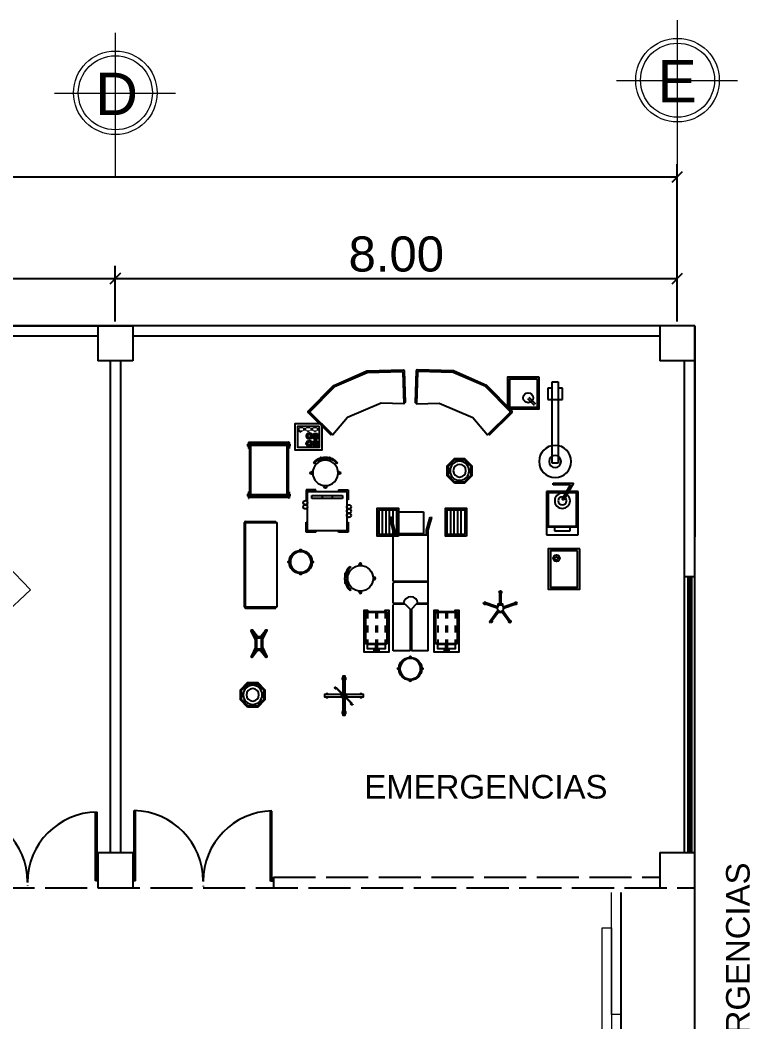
# Model space of a CAD drawing. Header units: millimetres. Extents: x -10 to 320, y -26 to 94.
# Drawn here: x 252.64 to 263.03, y 17.63 to 31.89 of the extents above; entities that cross this region are included whole.
import ezdxf

# ---------------------------------------------------------------- set-up
doc = ezdxf.new("R2010")
doc.units = ezdxf.units.MM
doc.header["$LTSCALE"] = 0.05
doc.linetypes.add('ACAD_ISO02W100', pattern=[15, 12, -3])
doc.linetypes.add('HIDDEN2', pattern=[0.1875, 0.125, -0.0625])
doc.layers.add('MOB', color=7, linetype='Continuous', lineweight=15)
for name, color, linetype in [('MOBILIARIO', 7, 'Continuous'), ('PDF_COTAS', 7, 'Continuous'), ('PDF_GRADAS Y ELEVADOR', 7, 'Continuous'), ('PDF_Text', 7, 'Continuous')]:
    doc.layers.add(name, color=color, linetype=linetype)
doc.styles.add('PDF ArialMT', font='arial.ttf')
doc.styles.get("Standard").update_dxf_attribs({"font": 'arial.ttf'})
doc.dimstyles.new('COTAS 1', dxfattribs={"dimtxt": 0.5, "dimasz": 0.15, "dimexe": 0.18, "dimexo": 0.0625, "dimgap": 0.09, "dimtad": 1, "dimtih": 1, "dimtoh": 1, "dimzin": 0, "dimdsep": 46, "dimtxsty": 'Standard', "dimblk": 'OBLIQUE', "dimcen": -0.09, "dimadec": 0, "dimazin": 0, "dimtfac": 1, "dimtofl": 0, "dimtmove": 0, "dimatfit": 3, "dimldrblk": 'OBLIQUE', "dimfxl": 1, "dimtolj": 1, "dimtzin": 0, "dimarcsym": 0})

# ---------------------------------------------------------------- blocks, each defined once
blk = doc.blocks.new('TOCOCIRUGIA$0$177')
at = {"linetype": 'Continuous'}
blk.add_lwpolyline([(0.31, 0.479), (0.317, 0.5), (0.729, 0.324, -0.41216), (0.737, 0.304), (0.538, -0.168, -0.097185), (0.536, -0.171), (0.171, -0.536, -0.097185), (0.168, -0.538), (-0.305, -0.737, -0.41216), (-0.324, -0.729), (-0.501, -0.317), (-0.48, -0.31)], format="xyb", dxfattribs=at)
blk.add_lwpolyline([(0.158, -0.517, -0.097185), (0.155, -0.52), (-0.298, -0.71, -0.41216), (-0.311, -0.704), (-0.488, -0.29), (-0.184, -0.184), (0.184, 0.184), (0.29, 0.488), (0.705, 0.31, -0.41216), (0.71, 0.297), (0.519, -0.156, -0.097185), (0.517, -0.159)], format="xyb", close=True, dxfattribs=at)
blk = doc.blocks.new('31230244')
for p, q in [((0.025, -0.075), (0.375, -0.075)), ((0.025, -0.125), (0.375, -0.125)), ((0.025, -0.175), (0.375, -0.175)), ((0.025, -0.225), (0.375, -0.225))]:
    blk.add_line(p, q)
for points in [[(0, -0.3), (0, 0), (0.4, 0), (0.4, -0.3)], [(0.025, -0.275), (0.025, -0.025), (0.375, -0.025), (0.375, -0.275)]]:
    blk.add_lwpolyline(points, close=True)
blk = doc.blocks.new('M-MAYO')
at = {"linetype": 'HIDDEN2'}
for p, q in [((0.258, 0.079), (-0.213, 0.079)), ((0.258, -0.036), (-0.213, -0.036)), ((0.258, -0.056), (-0.213, -0.056)), ((0.258, -0.171), (-0.213, -0.171))]:
    blk.add_line(p, q, dxfattribs=at)
for points in [[(0.258, -0.171), (0.277, -0.171), (0.277, -0.221), (-0.323, -0.221), (-0.323, 0.129), (0.277, 0.129), (0.277, 0.079), (0.258, 0.079)], [(-0.273, -0.036), (-0.273, 0.079), (-0.213, 0.079)], [(-0.213, -0.171), (-0.273, -0.171), (-0.273, -0.056)]]:
    blk.add_lwpolyline(points)
for points in [[(0.258, 0.079), (0.258, -0.171, -0.414214), (0.223, -0.206), (-0.178, -0.206, -0.414214), (-0.213, -0.171), (-0.213, 0.079, -0.414214), (-0.178, 0.114), (0.223, 0.114, -0.414214)], [(0.248, 0.079), (0.248, -0.171, -0.414214), (0.223, -0.196), (-0.178, -0.196, -0.414214), (-0.203, -0.171), (-0.203, 0.079, -0.414214), (-0.178, 0.104), (0.223, 0.104, -0.414214)]]:
    blk.add_lwpolyline(points, format="xyb", close=True)
for points in [[(-0.277, -0.033), (-0.277, -0.011), (-0.32, -0.011), (-0.32, -0.033)], [(-0.277, -0.06), (-0.277, -0.081), (-0.32, -0.081), (-0.32, -0.06)]]:
    blk.add_lwpolyline(points, close=True)
blk.add_lwpolyline([(-0.213, -0.056), (-0.31, -0.056, -1), (-0.31, -0.036), (-0.213, -0.036)], format="xyb")
blk = doc.blocks.new('lamp. de cirugia portatil emerg.')
for p, q in [((-0.022, 0.043), (-0.022, -0.041)), ((1.135, 0.043), (-0.022, 0.043)), ((0.881, -0.105), (0.881, 0.103)), ((0.881, 0.103), (1.043, 0.103)), ((1.043, 0.103), (1.043, 0.043)), ((1.135, -0.041), (1.135, 0.043)), ((-0.022, -0.041), (1.135, -0.041)), ((1.043, -0.105), (0.881, -0.105)), ((1.043, -0.041), (1.043, -0.105))]:
    blk.add_line(p, q)
for radius in [0.229, 0.0854]:
    blk.add_circle((0, 0), radius)
blk = doc.blocks.new('TERAPI$0$xx')
at = {"ltscale": 0.1}
for p, q in [((-0.1, -0.008), (-0.193, 0.064)), ((-0.053, 0.02), (-0.182, 0.081)), ((0.053, 0.02), (0.182, 0.081)), ((0.1, -0.008), (0.193, 0.064)), ((-0.1, -0.052), (-0.193, -0.124)), ((-0.053, -0.08), (-0.182, -0.141)), ((0.053, -0.08), (0.182, -0.141)), ((0.1, -0.052), (0.193, -0.124))]:
    blk.add_line(p, q, dxfattribs=at)
for p, q in [((-0.1, 0.01), (-0.184, 0.062)), ((-0.087, 0.02), (-0.176, 0.074)), ((0.087, 0.02), (0.176, 0.074)), ((0.1, 0.01), (0.184, 0.062)), ((-0.1, -0.07), (-0.184, -0.122)), ((-0.087, -0.08), (-0.176, -0.134)), ((0.087, -0.08), (0.176, -0.134)), ((0.1, -0.07), (0.184, -0.122))]:
    blk.add_line(p, q)
for points in [[(0.1, -0.08), (-0.1, -0.08), (-0.1, 0.02), (0.1, 0.02)], [(0.08, -0.06), (-0.08, -0.06), (-0.08, 0), (0.08, 0)]]:
    blk.add_lwpolyline(points, close=True)
for centre in [(-0.186, 0.072), (0.186, 0.072), (-0.186, -0.132), (0.186, -0.132)]:
    blk.add_circle(centre, 0.0105)
blk = doc.blocks.new('TOCOCIRUGIA$0$85')
at = {"linetype": 'Continuous'}
for p, q in [((-0.017, 0.406), (-0.017, 0.424)), ((0.017, 0.406), (0.017, 0.424)), ((-0.18, 0.242), (-0.198, 0.242)), ((-0.18, 0.208), (-0.198, 0.208)), ((0.198, 0.242), (0.18, 0.242)), ((0.198, 0.208), (0.18, 0.208)), ((-0.171, 0.079), (-0.16, 0.09)), ((-0.07, 0.027), (-0.07, 0.058)), ((-0.07, 0.007), (-0.07, 0.011)), ((-0.061, 0.024), (-0.061, 0.055)), ((-0.061, 0.007), (-0.061, 0.008)), ((-0.017, 0.016), (-0.017, 0.045)), ((0.017, 0.016), (0.017, 0.045)), ((0.061, 0.024), (0.061, 0.055)), ((0.061, 0.007), (0.061, 0.008)), ((0.07, 0.027), (0.07, 0.058)), ((0.07, 0.007), (0.07, 0.011)), ((0.171, 0.079), (0.16, 0.09))]:
    blk.add_line(p, q, dxfattribs=at)
blk.add_circle((0, 0.225), 0.181, dxfattribs=at)
for centre, radius, start, end in [((0, 0.424), 0.0171, 0, 180), ((-0.198, 0.225), 0.0171, 90, 270), ((0.198, 0.225), 0.0171, 270, 90), ((0, 0.225), 0.225, 220.4497, 319.5503), ((0, 0.225), 0.21, 220.1147, 319.8853), ((-0.065, 0.007), 0.00439, 180, 0), ((0.065, 0.007), 0.00439, 180, 0)]:
    blk.add_arc(centre, radius, start, end, dxfattribs=at)
blk = doc.blocks.new('32540054')
for p, q in [((-0.021, 0.16), (-0.021, 0.134)), ((-0.161, 0.02), (-0.134, 0.02)), ((0.134, 0.02), (0.159, 0.02)), ((-0.161, -0.02), (-0.134, -0.02)), ((-0.021, -0.134), (-0.021, -0.16)), ((0.024, -0.16), (0.024, -0.133)), ((0.134, -0.02), (0.159, -0.02))]:
    blk.add_line(p, q)
for points in [[(-0.176, -0.073), (-0.073, -0.175), (0.072, -0.175), (0.174, -0.073), (0.174, 0.072), (0.072, 0.175), (-0.073, 0.175), (-0.176, 0.072)], [(0.159, 0.066), (0.066, 0.16), (-0.067, 0.16), (-0.161, 0.066), (-0.161, -0.066), (-0.067, -0.16), (0.066, -0.16), (0.159, -0.066)]]:
    blk.add_lwpolyline(points, close=True)
for points in [[(-0.016, 0.135), (-0.016, 0.155), (0.019, 0.155), (0.019, 0.134)], [(0.024, 0.133), (0.024, 0.16)], [(-0.134, -0.015), (-0.156, -0.015), (-0.156, 0.015), (-0.134, 0.015)], [(0.135, -0.015), (0.154, -0.015), (0.154, 0.015), (0.135, 0.015)], [(-0.016, -0.134), (-0.016, -0.155), (0.019, -0.155), (0.019, -0.134)]]:
    blk.add_lwpolyline(points)
for radius in [0.136, 0.0892]:
    blk.add_circle((0, 0), radius)
blk = doc.blocks.new('respirador con palanaca')
for p, q in [((-0.619, 0.225), (0, 0.225)), ((-0.619, -0.225), (-0.619, 0.225)), ((-0.607, 0.214), (-0.112, 0.214)), ((-0.607, -0.214), (-0.607, 0.214)), ((-0.596, 0.202), (-0.124, 0.202)), ((-0.596, -0.202), (-0.596, 0.202)), ((-0.124, 0.202), (-0.124, -0.202)), ((-0.112, 0.214), (-0.112, -0.214)), ((0, 0.225), (0, -0.225)), ((-0.71, 0.131), (-0.733, 0.131)), ((-0.733, 0.131), (-0.733, -0.157)), ((-0.71, -0.118), (-0.71, 0.131)), ((-0.112, 0.112), (-0.056, 0.112)), ((-0.056, 0.112), (-0.056, -0.112)), ((-0.733, -0.157), (-0.5, -0.023)), ((-0.512, -0.003), (-0.71, -0.118)), ((-0.056, -0.112), (-0.112, -0.112)), ((0, -0.225), (-0.619, -0.225)), ((-0.112, -0.214), (-0.607, -0.214)), ((-0.124, -0.202), (-0.596, -0.202))]:
    blk.add_line(p, q)
for radius in [0.109, 0.0588]:
    blk.add_circle((-0.484, 0), radius)
blk.add_arc((-0.508, -0.014), 0.0114, 309.3139, 110.6861)
blk = doc.blocks.new('186')
at = {"linetype": 'Continuous'}
for p, q in [((0.6, 0), (-0.6, 0)), ((-0.6, -0.45), (-0.6, 0)), ((0.6, -0.45), (0.6, 0)), ((-0.6, -0.02), (-0.616, -0.02)), ((-0.616, -0.45), (-0.616, -0.02)), ((0.616, -0.02), (0.6, -0.02)), ((0.616, -0.45), (0.616, -0.02)), ((0.6, -0.45), (-0.6, -0.45)), ((0.6, -0.466), (-0.6, -0.466)), ((-0.321, -0.466), (-0.321, -0.45)), ((-0.32, -0.466), (-0.32, -0.45)), ((0.32, -0.466), (0.32, -0.45)), ((0.321, -0.466), (0.321, -0.45)), ((0.322, -0.466), (0.322, -0.45))]:
    blk.add_line(p, q, dxfattribs=at)
for centre, start, end in [((-0.6, -0.45), 180, 270), ((0.6, -0.45), 270, 0)]:
    blk.add_arc(centre, 0.016, start, end, dxfattribs=at)
blk = doc.blocks.new('10810022')
for points in [[(0.026, 0.182), (0.026, -0.19), (0.506, -0.19), (0.506, 0.182)], [(0.05, 0.158), (0.05, -0.166), (0.482, -0.166), (0.482, 0.158)]]:
    blk.add_lwpolyline(points, close=True)
for radius in [0.0394, 0.0185]:
    blk.add_circle((0.139, -0.094), radius)
blk = doc.blocks.new('11160328')
blk.add_line((0.111, 0.105), (-0.105, -0.111))
for points in [[(-0.018, 0.031, -0.267953), (0.018, 0.031), (0.018, 0.279), (-0.018, 0.279)], [(-0.031, -0.018, -0.267953), (-0.031, 0.018), (-0.279, 0.018), (-0.279, -0.018)], [(0.031, 0.018, -0.267953), (0.031, -0.018), (0.279, -0.018), (0.279, 0.018)], [(0.018, -0.031, -0.267953), (-0.018, -0.031), (-0.018, -0.279), (0.018, -0.279)]]:
    blk.add_lwpolyline(points, format="xyb", close=True)
blk.add_lwpolyline([(-0.118, -0.124, -2.414214), (-0.105, -0.111), (-0.111, -0.105), (0.105, 0.112), (0.112, 0.105, -2.414214), (0.124, 0.118)], format="xyb")
for radius in [0.036, 0.018]:
    blk.add_circle((0, 0), radius)
for centre, start, end in [((0, 0.243), 131.8667, 228.1333), ((0, 0.243), 311.754, 48.246), ((-0.243, 0), 41.754, 138.246), ((0.243, 0), 41.8667, 138.1333), ((-0.243, 0), 221.8667, 318.1333), ((0.243, 0), 221.754, 318.246), ((0, -0.243), 131.754, 228.246), ((0, -0.243), 311.8667, 48.1333)]:
    blk.add_arc(centre, 0.027, start, end)
blk = doc.blocks.new('carro material')
for p, q in [((-0.16, 0.02), (-0.3, 0.02)), ((-0.3, 0.02), (-0.3, -0.12)), ((-0.28, 0), (0.28, 0)), ((-0.28, -0.56), (-0.28, 0)), ((-0.16, 0), (-0.16, 0.02)), ((0.16, 0.02), (0.3, 0.02)), ((0.16, 0.02), (0.16, 0)), ((0.28, 0), (0.28, -0.56)), ((0.3, 0.02), (0.3, -0.12)), ((-0.3, -0.12), (-0.28, -0.12)), ((-0.22, -0.06), (0.22, -0.06)), ((-0.22, -0.1), (-0.22, -0.06)), ((0.22, -0.1), (-0.22, -0.1)), ((-0.07, -0.06), (-0.07, -0.1)), ((0.07, -0.06), (0.07, -0.1)), ((0.22, -0.06), (0.22, -0.1)), ((0.3, -0.12), (0.28, -0.12)), ((-0.3, -0.58), (-0.3, -0.44)), ((-0.3, -0.44), (-0.28, -0.44)), ((0.28, -0.56), (-0.28, -0.56)), ((-0.16, -0.56), (-0.16, -0.58)), ((0.16, -0.58), (0.16, -0.56)), ((0.28, -0.44), (0.3, -0.44)), ((0.3, -0.44), (0.3, -0.58)), ((-0.16, -0.58), (-0.3, -0.58)), ((0.3, -0.58), (0.16, -0.58))]:
    blk.add_line(p, q)
for centre in [(-0.31, -0.16), (-0.31, -0.22), (0.31, -0.22), (0.31, -0.28), (0.31, -0.34)]:
    blk.add_circle(centre, 0.03)
blk = doc.blocks.new('TOCOCIRUGIA$0$86')
at = {"linetype": 'Continuous'}
for p, q in [((-0.011, 0.169), (-0.011, 0.147)), ((0.011, 0.169), (0.011, 0.147)), ((-0.147, 0.011), (-0.169, 0.011)), ((0.169, 0.011), (0.147, 0.011)), ((-0.147, -0.011), (-0.169, -0.011)), ((0.169, -0.011), (0.147, -0.011)), ((-0.011, -0.147), (-0.011, -0.169)), ((0.011, -0.147), (0.011, -0.169))]:
    blk.add_line(p, q, dxfattribs=at)
blk.add_circle((0, 0), 0.147, dxfattribs=at)
for centre, radius, start, end in [((0, 0), 0.163, 93.8226, 176.1774), ((0, 0.169), 0.0109, 0, 180), ((0, 0), 0.163, 3.8226, 86.1774), ((-0.169, 0), 0.0109, 90, 270), ((0.169, 0), 0.0109, 270, 90), ((0, 0), 0.163, 183.8226, 266.1774), ((0, 0), 0.163, 273.8226, 356.1774), ((0, -0.169), 0.0109, 180, 0)]:
    blk.add_arc(centre, radius, start, end, dxfattribs=at)
blk = doc.blocks.new('ENSEÑANZA TOCOCIRUGIA$0$MESA CARRO ANESTESIOLOGO')
for p, q in [((-0.3, 0.732), (-0.3, 0.762)), ((-0.28, 0.762), (-0.3, 0.762)), ((-0.3, 0.732), (-0.3, 0.762)), ((-0.28, 0.732), (-0.3, 0.732)), ((-0.3, 0.732), (-0.28, 0.732)), ((-0.29, 0.792), (-0.28, 0.792)), ((-0.29, 0.767), (-0.29, 0.792)), ((-0.29, 0.767), (-0.29, 0.792)), ((-0.29, 0.767), (-0.28, 0.767)), ((-0.28, 0.732), (-0.29, 0.732)), ((-0.29, 0.702), (-0.29, 0.732)), ((-0.29, 0.702), (-0.29, 0.732)), ((-0.28, 0.772), (-0.28, 0.792)), ((-0.28, 0.767), (-0.28, 0.792)), ((-0.28, 0.772), (-0.28, 0.792)), ((0.28, 0.784), (-0.28, 0.784)), ((0.28, 0.774), (-0.28, 0.774)), ((-0.28, 0.757), (-0.28, 0.762)), ((0.28, 0.757), (-0.28, 0.757)), ((0.28, 0.742), (-0.28, 0.742)), ((0.28, 0.742), (-0.28, 0.742)), ((-0.28, 0.732), (-0.28, 0.742)), ((-0.28, 0.732), (-0.28, 0.742)), ((-0.28, 0.702), (-0.28, 0.732)), ((-0.28, 0.702), (-0.28, 0.732)), ((-0.275, 0.042), (-0.275, 0.742)), ((-0.26, 0.042), (-0.26, 0.742)), ((0.26, 0.042), (0.26, 0.742)), ((0.275, 0.042), (0.275, 0.742)), ((0.28, 0.772), (0.28, 0.792)), ((0.29, 0.792), (0.28, 0.792)), ((0.28, 0.767), (0.28, 0.792)), ((0.28, 0.772), (0.28, 0.792)), ((0.29, 0.767), (0.28, 0.767)), ((0.28, 0.762), (0.3, 0.762)), ((0.28, 0.757), (0.28, 0.762)), ((0.28, 0.732), (0.28, 0.742)), ((0.28, 0.702), (0.28, 0.732)), ((0.3, 0.732), (0.28, 0.732)), ((0.29, 0.767), (0.29, 0.792)), ((0.29, 0.767), (0.29, 0.792)), ((0.29, 0.702), (0.29, 0.732)), ((0.3, 0.732), (0.3, 0.762)), ((-0.29, 0.702), (-0.28, 0.702)), ((-0.29, 0.702), (-0.28, 0.702)), ((0.29, 0.702), (0.28, 0.702)), ((-0.3, 0.022), (-0.3, 0.052)), ((-0.28, 0.052), (-0.3, 0.052)), ((-0.3, 0.022), (-0.28, 0.022)), ((-0.29, 0.052), (-0.29, 0.082)), ((-0.28, 0.082), (-0.29, 0.082)), ((-0.29, -0.007), (-0.29, 0.018)), ((-0.29, 0.018), (-0.28, 0.018)), ((-0.28, 0.052), (-0.28, 0.082)), ((-0.28, 0.042), (-0.28, 0.052)), ((0.28, 0.042), (-0.28, 0.042)), ((0.28, 0.027), (-0.28, 0.027)), ((-0.28, 0.022), (-0.28, 0.027)), ((-0.28, -0.007), (-0.28, 0.018)), ((0.28, 0.01), (-0.28, 0.01)), ((0.28, 0), (-0.28, 0)), ((0.28, 0.082), (0.29, 0.082)), ((0.28, 0.052), (0.28, 0.082)), ((0.28, 0.042), (0.28, 0.052)), ((0.3, 0.052), (0.28, 0.052)), ((0.28, 0.022), (0.28, 0.027)), ((0.3, 0.022), (0.28, 0.022)), ((0.28, -0.002), (0.28, 0.018)), ((0.28, -0.007), (0.28, 0.018)), ((0.29, 0.018), (0.28, 0.018)), ((0.28, -0.002), (0.28, 0.018)), ((0.29, 0.052), (0.29, 0.082)), ((0.29, -0.007), (0.29, 0.018)), ((0.29, -0.007), (0.29, 0.018)), ((0.3, 0.022), (0.3, 0.052)), ((-0.29, -0.007), (-0.28, -0.007)), ((0.29, -0.007), (0.28, -0.007))]:
    blk.add_line(p, q)
for centre, start, end in [((-0.28, 0.749), 90, 270), ((0.28, 0.749), 270, 90), ((-0.28, 0.034), 90, 270), ((0.28, 0.034), 270, 90)]:
    blk.add_arc(centre, 0.0075, start, end)
blk = doc.blocks.new('TOCOCIRUGIA$0$725')
for p, q in [((0, -0.24), (0, 0)), ((0, 0), (0.651, 0)), ((0.681, 0), (0.964, 0)), ((0.994, 0), (1.715, 0)), ((1.645, -0.5), (1.645, 0)), ((1.715, 0), (1.895, 0.048)), ((1.718, -0.025), (1.901, 0.024)), ((1.901, 0.024), (1.895, 0.048)), ((0.661, -0.172), (0.661, -0.01)), ((0.671, -0.147), (0.671, -0.01)), ((0.974, -0.49), (0.974, -0.01)), ((0.984, -0.49), (0.984, -0.01)), ((1.645, -0.025), (1.718, -0.025)), ((1.665, -0.43), (1.665, -0.07)), ((1.665, -0.07), (1.975, -0.07)), ((1.975, -0.07), (1.975, -0.43)), ((0.593, -0.24), (0, -0.24)), ((0.593, -0.26), (0, -0.26)), ((0, -0.5), (0, -0.26)), ((0.661, -0.172), (0.593, -0.24)), ((0.661, -0.328), (0.593, -0.26)), ((0.661, -0.49), (0.661, -0.328)), ((0.671, -0.49), (0.671, -0.353)), ((0, -0.5), (0.651, -0.5)), ((0.681, -0.5), (0.964, -0.5)), ((0.994, -0.5), (1.715, -0.5)), ((1.645, -0.475), (1.718, -0.475)), ((1.975, -0.43), (1.665, -0.43)), ((1.715, -0.5), (1.895, -0.548)), ((1.718, -0.475), (1.901, -0.524)), ((1.901, -0.524), (1.895, -0.548))]:
    blk.add_line(p, q)
for centre, radius, start, end in [((0.651, -0.01), 0.01, 0, 90), ((0.681, -0.01), 0.01, 90, 180), ((0.964, -0.01), 0.01, 360, 90), ((0.994, -0.01), 0.01, 90, 180), ((0.666, -0.25), 0.103, 272.779, 87.221), ((0.651, -0.49), 0.01, 270, 0), ((0.681, -0.49), 0.01, 180, 270), ((0.964, -0.49), 0.01, 270, 360), ((0.994, -0.49), 0.01, 180, 270)]:
    blk.add_arc(centre, radius, start, end)
blk = doc.blocks.new('11160286')
for p, q in [((0.01, 0.25), (-0.01, 0.25)), ((-0.01, 0.062), (-0.01, 0.25)), ((0.01, 0.062), (0.01, 0.25)), ((-0.241, 0.068), (-0.235, 0.087)), ((-0.046, 0.004), (-0.241, 0.068)), ((-0.04, 0.023), (-0.235, 0.087)), ((0.04, 0.023), (0.235, 0.087)), ((0.046, 0.004), (0.241, 0.068)), ((0.241, 0.068), (0.235, 0.087)), ((-0.035, -0.031), (-0.155, -0.196)), ((-0.031, -0.06), (-0.139, -0.208)), ((0.031, -0.06), (0.139, -0.208)), ((0.035, -0.031), (0.155, -0.196)), ((-0.139, -0.208), (-0.155, -0.196)), ((0.139, -0.208), (0.155, -0.196))]:
    blk.add_line(p, q)
for points in [[(0.031, 0.034), (0.031, 0.062), (-0.031, 0.062), (-0.031, 0.034)], [(-0.031, -0.034), (-0.031, -0.062), (0.031, -0.062), (0.031, -0.034)]]:
    blk.add_lwpolyline(points)
blk.add_circle((0, 0), 0.0463)
for centre, start, end in [((0, 0.23), 127.7746, 232.2254), ((0, 0.23), 307.7746, 52.2254), ((-0.219, 0.071), 199.7746, 304.2254), ((-0.219, 0.071), 19.7746, 124.2254), ((0.219, 0.071), 55.7746, 160.2254), ((0.219, 0.071), 235.7746, 340.2254), ((-0.134, -0.187), 96.1836, 191.8164), ((-0.134, -0.187), 267.6147, 20.3853), ((0.134, -0.187), 159.6147, 272.3853), ((0.134, -0.187), 348.1836, 83.8164)]:
    blk.add_arc(centre, 0.0163, start, end)
blk = doc.blocks.new('_Oblique')
at = {"color": 0, "linetype": 'ByBlock', "lineweight": -2}
blk.add_line((-0.5, -0.5), (0.5, 0.5), dxfattribs=at)
blk = doc.blocks.new('*D91')
at = {"color": 0, "lineweight": -2, "ltscale": 0.13, "transparency": 16777216}
for p, q in [((248.493, 27.6), (248.493, 28.391)), ((253.993, 27.6), (253.993, 28.391)), ((248.493, 28.211), (253.993, 28.211))]:
    blk.add_line(p, q, dxfattribs=at)
at = {"layer": 'Defpoints', "color": 0, "lineweight": 13, "ltscale": 0.13, "transparency": 16777216}
for p in [(253.993, 28.211), (248.493, 27.538), (253.993, 27.538)]:
    blk.add_point(p, dxfattribs=at)
at = {"color": 0, "lineweight": -2, "ltscale": 0.13, "transparency": 16777216, "xscale": 0.15, "yscale": 0.15, "zscale": 0.15, "rotation": 180}
blk.add_blockref('_Oblique', (248.493, 28.211), dxfattribs=at)
at = {"color": 0, "lineweight": -2, "ltscale": 0.13, "transparency": 16777216, "xscale": 0.15, "yscale": 0.15, "zscale": 0.15}
blk.add_blockref('_Oblique', (253.993, 28.211), dxfattribs=at)
at = {"color": 0, "lineweight": 13, "ltscale": 0.13, "transparency": 16777216, "insert": (251.243, 28.556), "char_height": 0.5, "attachment_point": 5}
blk.add_mtext('\\A1;5.50', dxfattribs=at)
blk = doc.blocks.new('*D92')
at = {"color": 0, "lineweight": -2, "ltscale": 0.13, "transparency": 16777216}
for p, q in [((253.993, 27.6), (253.993, 28.391)), ((261.993, 27.6), (261.993, 28.391)), ((253.993, 28.211), (261.993, 28.211))]:
    blk.add_line(p, q, dxfattribs=at)
at = {"layer": 'Defpoints', "color": 0, "lineweight": 13, "ltscale": 0.13, "transparency": 16777216}
for p in [(261.993, 28.211), (253.993, 27.538), (261.993, 27.538)]:
    blk.add_point(p, dxfattribs=at)
at = {"color": 0, "lineweight": -2, "ltscale": 0.13, "transparency": 16777216, "xscale": 0.15, "yscale": 0.15, "zscale": 0.15, "rotation": 180}
blk.add_blockref('_Oblique', (253.993, 28.211), dxfattribs=at)
at = {"color": 0, "lineweight": -2, "ltscale": 0.13, "transparency": 16777216, "xscale": 0.15, "yscale": 0.15, "zscale": 0.15}
blk.add_blockref('_Oblique', (261.993, 28.211), dxfattribs=at)
at = {"color": 0, "lineweight": 13, "ltscale": 0.13, "transparency": 16777216, "insert": (257.993, 28.556), "char_height": 0.5, "attachment_point": 5}
blk.add_mtext('\\A1;8.00', dxfattribs=at)
blk = doc.blocks.new('*D93')
at = {"color": 0, "lineweight": -2, "ltscale": 0.13, "transparency": 16777216}
for p, q in [((237.493, 27.744), (237.493, 29.837)), ((261.993, 27.744), (261.993, 29.837)), ((237.493, 29.657), (261.993, 29.657))]:
    blk.add_line(p, q, dxfattribs=at)
at = {"layer": 'Defpoints', "color": 0, "lineweight": 13, "ltscale": 0.13, "transparency": 16777216}
for p in [(261.993, 29.657), (237.493, 27.681), (261.993, 27.681)]:
    blk.add_point(p, dxfattribs=at)
at = {"color": 0, "lineweight": -2, "ltscale": 0.13, "transparency": 16777216, "xscale": 0.15, "yscale": 0.15, "zscale": 0.15, "rotation": 180}
blk.add_blockref('_Oblique', (237.493, 29.657), dxfattribs=at)
at = {"color": 0, "lineweight": -2, "ltscale": 0.13, "transparency": 16777216, "xscale": 0.15, "yscale": 0.15, "zscale": 0.15}
blk.add_blockref('_Oblique', (261.993, 29.657), dxfattribs=at)
at = {"color": 0, "lineweight": 13, "ltscale": 0.13, "transparency": 16777216, "insert": (249.743, 30.002), "char_height": 0.5, "attachment_point": 5}
blk.add_mtext('\\A1;24.50', dxfattribs=at)

msp = doc.modelspace()

# ---------------------------------------------------------------- hatches: boundary and pattern name
at = {"layer": 'MOBILIARIO'}
h = msp.add_hatch(color=256, dxfattribs=at)
h.paths.add_polyline_path([(256.6, 26.047), (256.639, 26.021), (256.679, 26.047)])
h.paths.add_polyline_path([(256.6, 26.08), (256.679, 26.08), (256.639, 26.106)])
h = msp.add_hatch(color=256, dxfattribs=at)
h.paths.add_polyline_path([(256.7, 26.047), (256.739, 26.021), (256.779, 26.047)])
h.paths.add_polyline_path([(256.7, 26.08), (256.779, 26.08), (256.739, 26.106)])
h = msp.add_hatch(color=256, dxfattribs=at)
h.paths.add_polyline_path([(256.797, 26.047), (256.837, 26.021), (256.876, 26.047)])
h.paths.add_polyline_path([(256.797, 26.08), (256.876, 26.08), (256.837, 26.106)])
for points in [[(256.843, 26.006), (256.88, 25.942), (256.807, 25.942)], [(256.843, 25.905), (256.88, 25.841), (256.807, 25.841)]]:
    msp.add_hatch(color=256, dxfattribs=at).paths.add_polyline_path(points)

# ---------------------------------------------------------------- linework, layer by layer
for p, q in [((254.243, 27.538), (237.243, 27.538)), ((237.243, 27.538), (254.243, 27.538)), ((262.243, 27.538), (237.243, 27.538)), ((253.743, 27.538), (253.743, 27.038)), ((254.243, 27.538), (254.243, 27.038)), ((261.743, 27.538), (261.743, 27.038)), ((262.243, -2.462), (262.243, 27.538)), ((262.243, 27.538), (262.243, 24.533)), ((253.743, 27.388), (248.743, 27.388)), ((261.743, 27.388), (254.243, 27.388)), ((254.243, 27.038), (253.743, 27.038)), ((253.918, 27.038), (253.918, 20.038)), ((254.068, 27.038), (254.068, 20.038)), ((262.243, 27.038), (261.743, 27.038)), ((262.093, 27.038), (262.093, 20.038)), ((262.093, 23.967), (262.243, 23.966)), ((262.243, 23.966), (262.093, 23.967)), ((262.093, 23.967), (262.168, 23.967)), ((262.143, 23.967), (262.143, 20.038)), ((262.168, 23.967), (262.168, 20.038)), ((262.193, 23.967), (262.193, 20.038)), ((262.093, 23.551), (262.093, 20.038)), ((262.093, 21.967), (262.093, 21.967)), ((253.713, 19.638), (253.713, 20.615)), ((253.733, 19.638), (253.733, 20.615)), ((254.262, 19.636), (254.262, 20.636)), ((254.282, 19.636), (254.282, 20.636)), ((256.203, 19.631), (256.203, 20.63)), ((256.223, 19.631), (256.223, 20.63)), ((253.743, 20.038), (253.743, 19.538)), ((254.243, 20.038), (254.243, 19.538)), ((261.743, 20.038), (261.743, 19.538)), ((252.743, 19.571), (252.743, 19.563)), ((252.743, 19.568), (252.743, 19.568)), ((253.743, 19.638), (253.713, 19.638)), ((255.243, 19.567), (255.243, 19.556)), ((256.243, 19.631), (256.203, 19.631)), ((254.068, 19.539), (254.068, 19.539)), ((261.19, 19.47), (261.19, 14.538))]:
    msp.add_line(p, q)
at = {"linetype": 'ACAD_ISO02W100'}
for p, q in [((253.743, 20.038), (254.243, 20.038)), ((261.743, 20.038), (262.243, 20.038)), ((256.243, 19.688), (256.243, 19.538)), ((256.243, 19.688), (261.743, 19.688)), ((254.282, 19.636), (254.243, 19.636)), ((237.243, 19.538), (262.243, 19.538)), ((237.243, 19.538), (262.243, 19.538))]:
    msp.add_line(p, q, dxfattribs=at)
for centre, start, end in [((251.743, 19.621), 359.838, 89.648), ((253.743, 19.615), 90.5476, 180.162), ((254.243, 19.636), 359.838, 88.9245), ((256.243, 19.631), 91.1304, 180.163)]:
    msp.add_arc(centre, 1, start, end)
at = {"layer": 'MOB'}
msp.add_lwpolyline([(252.161, 23.318), (251.929, 23.226), (251.39, 23.229), (251.394, 23.714), (251.745, 23.691), (252.21, 23.875), (252.451, 24.132), (252.785, 23.78), (252.394, 23.41)], close=True, dxfattribs=at)
at = {"layer": 'MOBILIARIO'}
for p, q in [((259.861, 26.504), (259.956, 26.408)), ((259.879, 26.522), (259.974, 26.426)), ((256.638, 26.021), (256.599, 26.047)), ((256.6, 26.08), (256.6, 26.047)), ((256.679, 26.08), (256.679, 26.047)), ((256.701, 26.047), (256.701, 26.08)), ((256.779, 26.08), (256.779, 26.047)), ((256.798, 26.047), (256.798, 26.08)), ((256.876, 26.047), (256.876, 26.08))]:
    msp.add_line(p, q, dxfattribs=at)
for points in [[(260.028, 26.805), (259.578, 26.805), (259.578, 26.355), (260.028, 26.355)], [(260.003, 26.78), (259.603, 26.78), (259.603, 26.38), (260.003, 26.38)], [(256.755, 26.011), (256.793, 25.948), (256.719, 25.947)], [(256.843, 26.006), (256.88, 25.942), (256.807, 25.942)], [(256.754, 25.905), (256.791, 25.842), (256.718, 25.841)], [(256.843, 25.905), (256.88, 25.841), (256.807, 25.841)]]:
    msp.add_lwpolyline(points, close=True, dxfattribs=at)
at = {"layer": 'MOBILIARIO', "ltscale": 20}
for points in [[(256.933, 26.146), (256.933, 25.765), (256.552, 25.765), (256.552, 26.146)], [(256.895, 26.108), (256.895, 25.804), (256.59, 25.804), (256.59, 26.108)]]:
    msp.add_lwpolyline(points, close=True, dxfattribs=at)
at = {"layer": 'MOBILIARIO'}
for centre, radius in [((259.87, 26.513), 0.0698), ((256.756, 25.969), 0.0425), ((256.843, 25.963), 0.0425), ((256.754, 25.863), 0.0425), ((256.843, 25.863), 0.0425)]:
    msp.add_circle(centre, radius, dxfattribs=at)
at = {"layer": 'PDF_COTAS', "lineweight": 18}
for points in [[(261.993, 31.89), (261.993, 29.837)], [(253.991, 31.71), (253.991, 29.657)], [(261.129, 31.031), (262.852, 31.031)], [(253.127, 30.851), (254.85, 30.851)]]:
    msp.add_lwpolyline(points, dxfattribs=at)
at = {"layer": 'PDF_GRADAS Y ELEVADOR', "lineweight": 18}
msp.add_lwpolyline([(261.19, 19.47), (261.19, 17.734), (261.055, 17.734), (261.055, 19.47)], dxfattribs=at)
msp.add_lwpolyline([(260.923, 18.966), (261.055, 18.966), (261.055, 17.298), (260.923, 17.298)], close=True, dxfattribs=at)
for centre, radius in [((261.996, 31.034), 0.595), ((261.996, 31.034), 0.527), ((253.994, 30.854), 0.595), ((253.994, 30.854), 0.527)]:
    msp.add_circle(centre, radius, dxfattribs=at)

# ---------------------------------------------------------------- block references
at = {"layer": 'MOBILIARIO', "extrusion": (0, 0, -1), "xscale": -1, "zscale": -1}
for name, p, rotation in [('TOCOCIRUGIA$0$177', (-257.538, 26.334), 201.4515848568316), ('TOCOCIRUGIA$0$725', (-257.949, 22.912), 270)]:
    msp.add_blockref(name, p, dxfattribs=dict(at, rotation=rotation))
at = {"layer": 'MOBILIARIO', "extrusion": (0, 0, -1), "zscale": -1}
for name, p, rotation in [('TOCOCIRUGIA$0$177', (-258.843, 26.334), 158.5484151431685), ('TOCOCIRUGIA$0$85', (-256.984, 25.668, 0), 180), ('TOCOCIRUGIA$0$86', (-256.632, 24.175), 180), ('TOCOCIRUGIA$0$86', (-258.192, 22.655), 270)]:
    msp.add_blockref(name, p, dxfattribs=dict(at, rotation=rotation))
at = {"layer": 'MOBILIARIO', "xscale": -1}
for name, p, rotation in [('lamp. de cirugia portatil emerg.', (260.254, 25.606), 270), ('ENSEÑANZA TOCOCIRUGIA$0$MESA CARRO ANESTESIOLOGO', (256.177, 25.875), 180), ('32540054', (258.894, 25.474), 270), ('respirador con palanaca', (260.357, 24.562), 90), ('32540054', (255.949, 22.284), 270)]:
    msp.add_blockref(name, p, dxfattribs=dict(at, rotation=rotation))
at = {"layer": 'MOBILIARIO'}
msp.add_blockref('carro material', (257.009, 25.18), dxfattribs=at)
for name, p, rotation in [('31230244', (257.723, 24.542), 90), ('31230244', (258.693, 24.542), 90), ('186', (256.297, 24.136), 270), ('TOCOCIRUGIA$0$85', (257.257, 23.942), 270), ('M-MAYO', (257.664, 23.214), 90), ('M-MAYO', (258.662, 23.214), 90), ('TERAPI$0$xx', (256.01, 23.014), 90), ('11160328', (257.249, 22.272), 90)]:
    msp.add_blockref(name, p, dxfattribs=dict(at, rotation=rotation))
at = {"layer": 'MOBILIARIO', "extrusion": (0, 0, -1), "xscale": -1.200000000000045, "yscale": 1.200000000000045, "zscale": -1.200000000000045, "rotation": 90}
msp.add_blockref('10810022', (-260.385, 24.395), dxfattribs=at)
at = {"layer": 'MOBILIARIO', "xscale": -1}
msp.add_blockref('11160286', (259.475, 23.516), dxfattribs=at)

# ---------------------------------------------------------------- texts
at = {"layer": 'PDF_Text', "attachment_point": 4, "style": 'PDF ArialMT'}
for s, insert, char_height in [('E', (261.71, 31.019), 0.603), ('D', (253.708, 30.839), 0.603), ('EMERGENCIAS', (257.538, 20.973), 0.33528)]:
    msp.add_mtext(s, dxfattribs=dict(at, insert=insert, char_height=char_height))
at = {"layer": 'PDF_Text', "insert": (262.857, 14.146), "char_height": 0.33528, "attachment_point": 4, "rotation": 90, "style": 'PDF ArialMT'}
msp.add_mtext('INGRESO EMERGENCIAS', dxfattribs=at)

# ---------------------------------------------------------------- dimensions: what is measured, and where the dimension line sits
at = {"lineweight": 13, "ltscale": 0.13}
dim = msp.add_linear_dim(base=(261.993, 29.657), p1=(237.493, 27.681), p2=(261.993, 27.681), dimstyle='COTAS 1', dxfattribs=at)
dim.commit()
dim.dimension.update_dxf_attribs({"geometry": '*D93', "text_midpoint": (249.743, 29.657), "dimtype": 160})
for base, p1, p2, picture, middle in [((253.993, 28.211), (248.493, 27.538), (253.993, 27.538), '*D91', (251.243, 28.556)), ((261.993, 28.211), (253.993, 27.538), (261.993, 27.538), '*D92', (257.993, 28.556))]:
    dim = msp.add_linear_dim(base=base, p1=p1, p2=p2, dimstyle='COTAS 1', dxfattribs=at)
    dim.commit()
    dim.dimension.update_dxf_attribs({"geometry": picture, "text_midpoint": middle})

doc.saveas('drawing.dxf')
